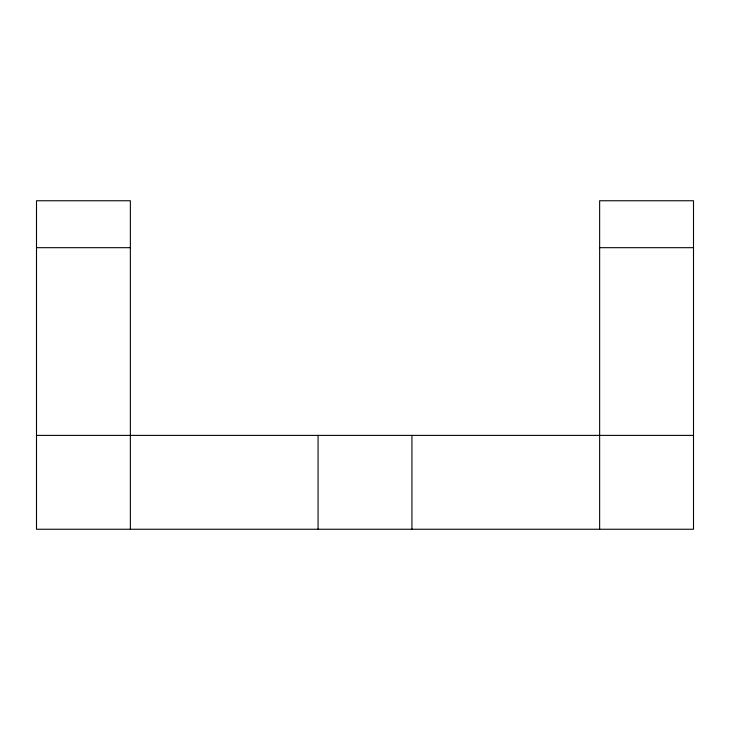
<?xml version="1.0" encoding="UTF-8"?>
<svg xmlns="http://www.w3.org/2000/svg" width="730" height="730" viewBox="0 0 730 730"><rect width="100%" height="100%" fill="white"/><g stroke="black" fill="none" stroke-linecap="round" stroke-linejoin="round"><path stroke-width="1.09" d="M36.5 247.68L130.36 247.68M599.64 247.68L693.5 247.68M36.5 435.39L693.5 435.39M599.64 529.25L599.64 200.75L693.5 200.75L693.5 529.25L36.5 529.25L36.5 200.75L130.36 200.75L130.36 529.25M411.93 435.39L411.93 529.25M318.07 435.39L318.07 529.25"/></g></svg>
